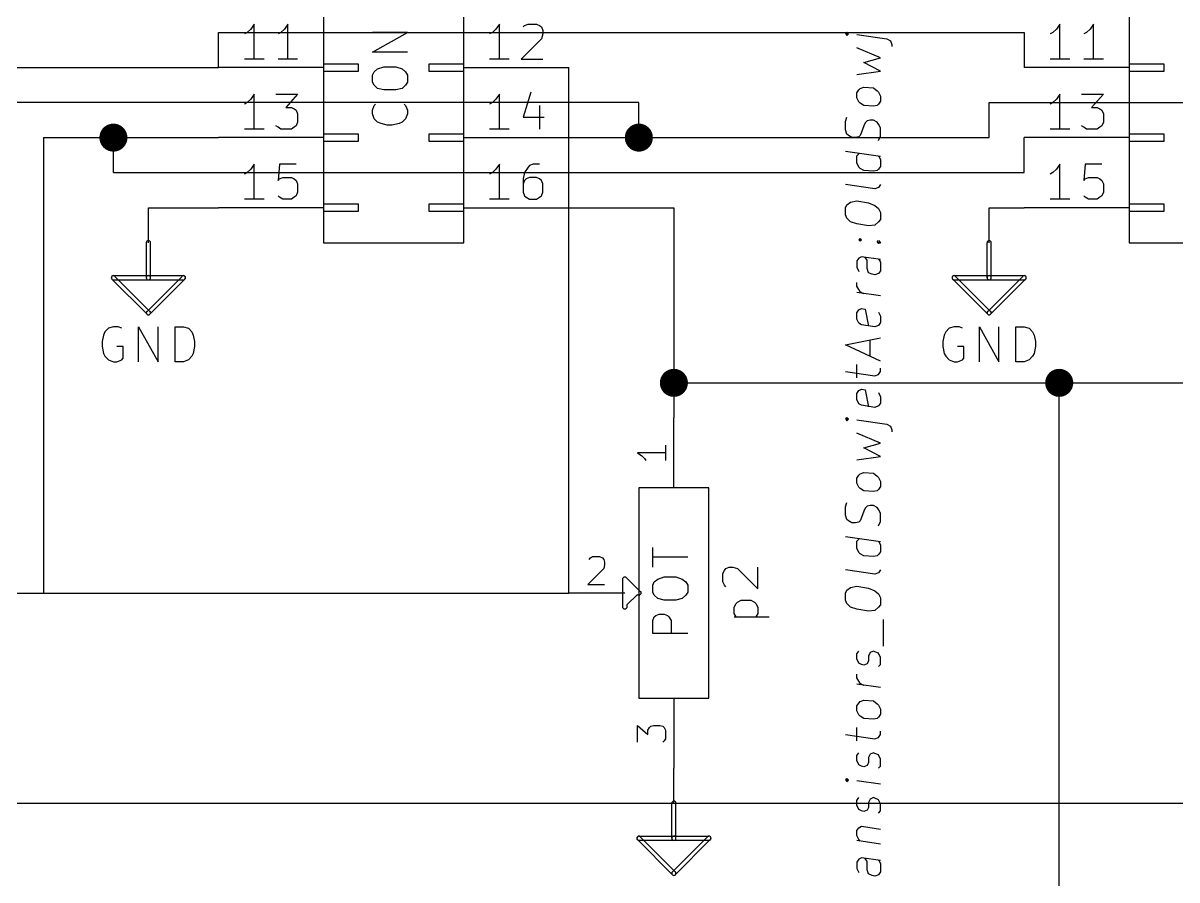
# Model space of a CAD drawing. Extents: x 10 to 287, y -200 to -10.
# Drawn here: x 206.28 to 248.11, y -158.99 to -127.93 of the extents above; entities that cross this region are included whole.
import ezdxf

# ---------------------------------------------------------------- set-up
doc = ezdxf.new("R2010")
doc.units = 0
doc.header["$MEASUREMENT"] = 0

msp = doc.modelspace()

# ---------------------------------------------------------------- linework, layer by layer
at = {"layer": 'Cyan 2'}
for p, q in [((218.948, -128.981), (220.218, -128.27)), ((220.218, -128.27), (218.948, -128.27)), ((220.218, -128.981), (218.948, -128.981)), ((218.999, -129.692), (219.126, -129.591)), ((219.126, -129.591), (219.354, -129.515)), ((219.354, -129.515), (219.786, -129.515)), ((219.786, -129.515), (220.015, -129.591)), ((220.015, -129.591), (220.142, -129.692)), ((218.948, -129.819), (218.999, -129.692)), ((218.948, -130.073), (218.948, -129.819)), ((218.999, -130.175), (218.948, -130.073)), ((220.142, -129.692), (220.218, -129.819)), ((220.218, -130.073), (220.142, -130.175)), ((220.218, -129.819), (220.218, -130.073)), ((219.126, -130.302), (218.999, -130.175)), ((219.354, -130.353), (219.126, -130.302)), ((219.786, -130.353), (219.354, -130.353)), ((220.015, -130.302), (219.786, -130.353)), ((220.142, -130.175), (220.015, -130.302)), ((218.948, -131.089), (218.999, -130.912)), ((218.999, -130.912), (219.05, -130.861)), ((220.091, -130.861), (220.142, -130.912)), ((220.142, -130.912), (220.218, -131.089)), ((218.948, -131.216), (218.948, -131.089)), ((218.999, -131.394), (218.948, -131.216)), ((220.218, -131.216), (220.142, -131.394)), ((220.218, -131.089), (220.218, -131.216)), ((219.126, -131.521), (218.999, -131.394)), ((219.253, -131.572), (219.126, -131.521)), ((219.481, -131.623), (219.253, -131.572)), ((219.659, -131.623), (219.481, -131.623)), ((219.913, -131.572), (219.659, -131.623)), ((220.015, -131.521), (219.913, -131.572)), ((220.142, -131.394), (220.015, -131.521)), ((209.194, -139.243), (209.144, -139.471)), ((209.245, -139.116), (209.194, -139.243)), ((209.372, -138.989), (209.245, -139.116)), ((209.55, -138.938), (209.372, -138.989)), ((209.728, -138.938), (209.55, -138.938)), ((209.855, -138.989), (209.728, -138.938)), ((210.464, -140.208), (210.464, -138.938)), ((210.464, -138.938), (211.176, -140.208)), ((211.176, -140.208), (211.176, -138.938)), ((211.785, -140.208), (211.785, -138.938)), ((211.785, -138.938), (212.09, -138.938)), ((212.09, -138.938), (212.268, -138.989)), ((212.268, -138.989), (212.395, -139.116)), ((212.395, -139.116), (212.446, -139.243)), ((212.446, -139.243), (212.496, -139.471)), ((239.674, -139.243), (239.624, -139.471)), ((239.725, -139.116), (239.674, -139.243)), ((239.852, -138.989), (239.725, -139.116)), ((240.03, -138.938), (239.852, -138.989)), ((240.208, -138.938), (240.03, -138.938)), ((240.335, -138.989), (240.208, -138.938)), ((240.944, -140.208), (240.944, -138.938)), ((240.944, -138.938), (241.656, -140.208)), ((241.656, -140.208), (241.656, -138.938)), ((242.265, -140.208), (242.265, -138.938)), ((242.265, -138.938), (242.57, -138.938)), ((242.57, -138.938), (242.748, -138.989)), ((242.748, -138.989), (242.875, -139.116)), ((242.875, -139.116), (242.926, -139.243)), ((242.926, -139.243), (242.976, -139.471)), ((209.144, -139.471), (209.144, -139.649)), ((209.144, -139.649), (209.194, -139.903)), ((209.906, -139.649), (209.677, -139.649)), ((209.906, -140.081), (209.906, -139.649)), ((212.496, -139.649), (212.446, -139.903)), ((212.496, -139.471), (212.496, -139.649)), ((239.624, -139.471), (239.624, -139.649)), ((239.624, -139.649), (239.674, -139.903)), ((240.386, -139.649), (240.157, -139.649)), ((240.386, -140.081), (240.386, -139.649)), ((242.976, -139.649), (242.926, -139.903)), ((242.976, -139.471), (242.976, -139.649)), ((209.194, -139.903), (209.245, -140.005)), ((209.245, -140.005), (209.372, -140.132)), ((209.372, -140.132), (209.55, -140.208)), ((209.677, -140.208), (209.855, -140.132)), ((209.855, -140.132), (209.906, -140.081)), ((212.268, -140.132), (212.09, -140.208)), ((212.395, -140.005), (212.268, -140.132)), ((212.446, -139.903), (212.395, -140.005)), ((239.674, -139.903), (239.725, -140.005)), ((239.725, -140.005), (239.852, -140.132)), ((239.852, -140.132), (240.03, -140.208)), ((240.157, -140.208), (240.335, -140.132)), ((240.335, -140.132), (240.386, -140.081)), ((242.748, -140.132), (242.57, -140.208)), ((242.875, -140.005), (242.748, -140.132)), ((242.926, -139.903), (242.875, -140.005)), ((209.55, -140.208), (209.677, -140.208)), ((212.09, -140.208), (211.785, -140.208)), ((240.03, -140.208), (240.157, -140.208)), ((242.57, -140.208), (242.265, -140.208)), ((229.108, -147.65), (229.108, -146.939)), ((230.378, -147.295), (229.108, -147.295)), ((231.75, -147.701), (231.877, -147.65)), ((231.877, -147.65), (232.004, -147.65)), ((232.004, -147.65), (232.181, -147.701)), ((232.918, -148.438), (232.918, -147.65)), ((229.159, -148.184), (229.286, -148.082)), ((229.286, -148.082), (229.514, -148.006)), ((229.514, -148.006), (229.946, -148.006)), ((229.946, -148.006), (230.175, -148.082)), ((230.175, -148.082), (230.302, -148.184)), ((231.648, -147.879), (231.699, -147.777)), ((231.648, -148.184), (231.648, -147.879)), ((231.699, -147.777), (231.75, -147.701)), ((232.181, -147.701), (232.918, -148.438)), ((229.108, -148.311), (229.159, -148.184)), ((229.108, -148.565), (229.108, -148.311)), ((230.302, -148.184), (230.378, -148.311)), ((230.378, -148.311), (230.378, -148.565)), ((231.699, -148.311), (231.648, -148.184)), ((231.75, -148.361), (231.699, -148.311)), ((229.159, -148.666), (229.108, -148.565)), ((229.286, -148.793), (229.159, -148.666)), ((229.514, -148.844), (229.286, -148.793)), ((229.946, -148.844), (229.514, -148.844)), ((230.175, -148.793), (229.946, -148.844)), ((230.302, -148.666), (230.175, -148.793)), ((230.378, -148.565), (230.302, -148.666)), ((232.131, -148.971), (232.181, -148.92)), ((232.181, -148.92), (232.308, -148.844)), ((232.308, -148.844), (232.664, -148.844)), ((232.664, -148.844), (232.791, -148.92)), ((232.791, -148.92), (232.842, -148.971)), ((232.054, -149.098), (232.131, -148.971)), ((232.054, -149.327), (232.054, -149.098)), ((232.131, -149.454), (232.054, -149.327)), ((232.842, -148.971), (232.918, -149.098)), ((232.918, -149.327), (232.842, -149.454)), ((232.918, -149.098), (232.918, -149.327)), ((229.108, -149.581), (229.159, -149.454)), ((229.108, -150.063), (229.108, -149.581)), ((229.159, -149.454), (229.21, -149.403)), ((229.21, -149.403), (229.337, -149.352)), ((229.337, -149.352), (229.514, -149.352)), ((229.514, -149.352), (229.641, -149.403)), ((229.641, -149.403), (229.692, -149.454)), ((229.692, -149.454), (229.768, -149.581)), ((229.768, -149.581), (229.768, -150.063)), ((232.054, -149.454), (233.324, -149.454)), ((230.378, -150.063), (229.108, -150.063))]:
    msp.add_line(p, q, dxfattribs=at)
at = {"layer": 'Green 2'}
for p, q in [((213.36, -129.54), (213.36, -128.27)), ((213.36, -128.27), (242.57, -128.27)), ((242.57, -128.27), (242.57, -129.54)), ((198.12, -129.54), (213.36, -129.54)), ((226.06, -148.59), (226.06, -129.54)), ((228.6, -130.81), (203.2, -130.81)), ((228.6, -132.08), (228.6, -130.81)), ((241.3, -132.08), (241.3, -130.81)), ((241.3, -130.81), (255.27, -130.81)), ((207.01, -132.08), (213.36, -132.08)), ((207.01, -132.08), (207.01, -148.59)), ((209.55, -133.35), (209.55, -132.08)), ((226.06, -132.08), (241.3, -132.08)), ((242.57, -133.35), (242.57, -132.08)), ((209.55, -133.35), (242.57, -133.35)), ((210.82, -135.89), (210.82, -134.62)), ((210.82, -134.62), (213.36, -134.62)), ((226.06, -134.62), (229.87, -134.62)), ((229.87, -134.62), (229.87, -142.24)), ((241.3, -135.89), (241.3, -134.62)), ((241.3, -134.62), (242.57, -134.62)), ((229.87, -140.97), (256.54, -140.97)), ((243.84, -163.83), (243.84, -140.97)), ((133.35, -148.59), (226.06, -148.59)), ((229.87, -156.21), (229.87, -154.94)), ((130.81, -156.21), (261.62, -156.21))]:
    msp.add_line(p, q, dxfattribs=at)
at = {"layer": 'Green 2', "const_width": 0.508}
for points in [[(209.296, -132.08, 1), (209.804, -132.08, 1)], [(228.346, -132.08, 1), (228.854, -132.08, 1)], [(229.616, -140.97, 1), (230.124, -140.97, 1)], [(243.586, -140.97, 1), (244.094, -140.97, 1)]]:
    msp.add_lwpolyline(points, format="xyb", close=True, dxfattribs=at)
at = {"layer": 'Magenta 2'}
for p, q in [((236.144, -128.27), (236.093, -128.295)), ((236.093, -128.295), (236.144, -128.372)), ((236.093, -128.295), (236.195, -128.321)), ((236.195, -128.321), (236.144, -128.27)), ((236.144, -128.372), (236.195, -128.321)), ((236.499, -128.346), (237.592, -128.499)), ((237.363, -129.184), (236.499, -128.829)), ((237.592, -128.499), (237.719, -128.575)), ((237.719, -128.575), (237.769, -128.702)), ((237.769, -128.702), (237.769, -128.778)), ((236.753, -129.362), (237.363, -129.184)), ((236.499, -129.794), (237.363, -129.667)), ((237.363, -129.667), (236.753, -129.362)), ((236.499, -130.454), (236.576, -130.353)), ((236.499, -130.632), (236.499, -130.454)), ((236.576, -130.353), (236.626, -130.302)), ((236.626, -130.302), (236.753, -130.251)), ((236.753, -130.251), (237.109, -130.277)), ((237.109, -130.277), (237.236, -130.378)), ((237.236, -130.378), (237.287, -130.429)), ((237.287, -130.429), (237.363, -130.581)), ((236.576, -130.785), (236.499, -130.632)), ((236.626, -130.835), (236.576, -130.785)), ((236.753, -130.912), (236.626, -130.835)), ((237.109, -130.937), (236.753, -130.912)), ((237.236, -130.912), (237.109, -130.937)), ((237.287, -130.861), (237.236, -130.912)), ((237.363, -130.759), (237.287, -130.861)), ((237.363, -130.581), (237.363, -130.759)), ((236.093, -131.496), (236.144, -131.343)), ((236.093, -131.801), (236.093, -131.496)), ((236.753, -131.648), (236.677, -131.877)), ((236.804, -131.547), (236.753, -131.648)), ((236.88, -131.47), (236.804, -131.547)), ((236.982, -131.445), (236.88, -131.47)), ((237.109, -131.445), (236.982, -131.445)), ((237.236, -131.521), (237.109, -131.445)), ((237.287, -131.597), (237.236, -131.521)), ((237.363, -131.724), (237.287, -131.597)), ((237.363, -132.029), (237.363, -131.724)), ((236.144, -131.953), (236.093, -131.801)), ((236.195, -132.004), (236.144, -131.953)), ((236.322, -132.08), (236.195, -132.004)), ((236.449, -132.08), (236.322, -132.08)), ((236.576, -132.055), (236.449, -132.08)), ((236.626, -132.004), (236.576, -132.055)), ((236.677, -131.877), (236.626, -132.004)), ((237.287, -132.182), (237.363, -132.029)), ((237.363, -132.766), (236.093, -132.588)), ((236.499, -132.74), (236.576, -132.664)), ((236.499, -132.994), (236.499, -132.74)), ((236.576, -133.147), (236.499, -132.994)), ((237.287, -132.74), (237.363, -132.867)), ((237.363, -132.867), (237.363, -133.121)), ((236.626, -133.198), (236.576, -133.147)), ((236.753, -133.274), (236.626, -133.198)), ((237.109, -133.299), (236.753, -133.274)), ((237.236, -133.274), (237.109, -133.299)), ((237.287, -133.223), (237.236, -133.274)), ((237.363, -133.121), (237.287, -133.223)), ((237.16, -133.934), (236.093, -133.782)), ((237.363, -133.782), (237.287, -133.883)), ((237.287, -133.883), (237.16, -133.934)), ((236.093, -134.62), (236.144, -134.518)), ((236.093, -134.874), (236.093, -134.62)), ((236.144, -134.518), (236.271, -134.417)), ((236.271, -134.417), (236.499, -134.366)), ((236.499, -134.366), (236.931, -134.442)), ((236.931, -134.442), (237.16, -134.544)), ((237.16, -134.544), (237.287, -134.645)), ((237.287, -134.645), (237.363, -134.798)), ((236.144, -135.001), (236.093, -134.874)), ((236.271, -135.128), (236.144, -135.001)), ((237.363, -135.052), (237.287, -135.128)), ((237.363, -134.798), (237.363, -135.052)), ((236.499, -135.204), (236.271, -135.128)), ((236.931, -135.28), (236.499, -135.204)), ((237.16, -135.255), (236.931, -135.28)), ((237.287, -135.128), (237.16, -135.255)), ((236.576, -135.788), (236.626, -135.738)), ((236.626, -135.839), (236.576, -135.788)), ((236.576, -135.788), (236.677, -135.788)), ((236.626, -135.738), (236.677, -135.788)), ((236.677, -135.788), (236.626, -135.839)), ((237.236, -135.865), (237.287, -135.814)), ((237.287, -135.915), (237.236, -135.865)), ((237.236, -135.865), (237.363, -135.89)), ((237.287, -135.814), (237.363, -135.89)), ((237.363, -135.89), (237.287, -135.915)), ((236.576, -136.449), (236.499, -136.55)), ((236.499, -136.55), (236.499, -136.779)), ((236.499, -136.779), (236.576, -136.931)), ((236.677, -136.398), (236.576, -136.449)), ((237.363, -136.5), (236.677, -136.398)), ((236.88, -136.525), (236.804, -136.423)), ((236.88, -136.83), (236.88, -136.525)), ((237.287, -136.474), (237.363, -136.601)), ((237.363, -136.601), (237.363, -136.906)), ((236.931, -136.982), (236.88, -136.83)), ((237.058, -137.033), (236.931, -136.982)), ((237.16, -137.058), (237.058, -137.033)), ((237.287, -137.008), (237.16, -137.058)), ((237.363, -136.906), (237.287, -137.008)), ((236.499, -137.465), (236.499, -137.338)), ((236.576, -137.592), (236.499, -137.465)), ((236.626, -137.668), (236.576, -137.592)), ((237.363, -137.82), (236.499, -137.693)), ((236.753, -137.744), (236.626, -137.668)), ((236.499, -138.43), (236.576, -138.328)), ((236.499, -138.659), (236.499, -138.43)), ((236.576, -138.328), (236.677, -138.278)), ((236.677, -138.278), (236.804, -138.303)), ((236.804, -138.303), (236.931, -138.913)), ((237.287, -138.405), (237.363, -138.557)), ((236.576, -138.811), (236.499, -138.659)), ((236.677, -138.862), (236.576, -138.811)), ((237.16, -138.938), (236.677, -138.862)), ((237.363, -138.786), (237.287, -138.887)), ((237.363, -138.557), (237.363, -138.786)), ((237.287, -138.887), (237.16, -138.938)), ((236.093, -139.598), (237.363, -139.344)), ((237.363, -140.183), (236.093, -139.598)), ((236.982, -140.005), (236.982, -139.421)), ((236.499, -140.792), (236.499, -140.31)), ((237.363, -140.564), (237.363, -140.437)), ((236.093, -140.564), (237.16, -140.716)), ((237.16, -140.716), (237.287, -140.665)), ((237.287, -140.665), (237.363, -140.564)), ((236.499, -141.351), (236.576, -141.249)), ((236.499, -141.58), (236.499, -141.351)), ((236.576, -141.249), (236.677, -141.199)), ((236.677, -141.199), (236.804, -141.224)), ((236.804, -141.224), (236.931, -141.834)), ((237.287, -141.326), (237.363, -141.478)), ((236.576, -141.732), (236.499, -141.58)), ((236.677, -141.783), (236.576, -141.732)), ((237.16, -141.859), (236.677, -141.783)), ((237.287, -141.808), (237.16, -141.859)), ((237.363, -141.707), (237.287, -141.808)), ((237.363, -141.478), (237.363, -141.707)), ((236.144, -142.24), (236.093, -142.265)), ((236.093, -142.265), (236.144, -142.342)), ((236.093, -142.265), (236.195, -142.291)), ((236.195, -142.291), (236.144, -142.24)), ((236.144, -142.342), (236.195, -142.291)), ((236.499, -142.316), (237.592, -142.469)), ((237.592, -142.469), (237.719, -142.545)), ((237.719, -142.545), (237.769, -142.672)), ((237.363, -143.154), (236.499, -142.799)), ((237.769, -142.672), (237.769, -142.748)), ((236.753, -143.332), (237.363, -143.154)), ((237.363, -143.637), (236.753, -143.332)), ((236.499, -143.764), (237.363, -143.637)), ((236.576, -144.323), (236.626, -144.272)), ((236.626, -144.272), (236.753, -144.221)), ((236.753, -144.221), (237.109, -144.247)), ((237.109, -144.247), (237.236, -144.348)), ((236.499, -144.424), (236.576, -144.323)), ((236.499, -144.602), (236.499, -144.424)), ((236.576, -144.755), (236.499, -144.602)), ((237.236, -144.348), (237.287, -144.399)), ((237.287, -144.399), (237.363, -144.551)), ((237.363, -144.729), (237.287, -144.831)), ((237.363, -144.551), (237.363, -144.729)), ((236.626, -144.805), (236.576, -144.755)), ((236.753, -144.882), (236.626, -144.805)), ((237.109, -144.907), (236.753, -144.882)), ((237.236, -144.882), (237.109, -144.907)), ((237.287, -144.831), (237.236, -144.882)), ((236.093, -145.466), (236.144, -145.313)), ((236.093, -145.771), (236.093, -145.466)), ((236.804, -145.517), (236.753, -145.618)), ((236.88, -145.44), (236.804, -145.517)), ((236.982, -145.415), (236.88, -145.44)), ((237.109, -145.415), (236.982, -145.415)), ((237.236, -145.491), (237.109, -145.415)), ((237.287, -145.567), (237.236, -145.491)), ((237.363, -145.694), (237.287, -145.567)), ((236.144, -145.923), (236.093, -145.771)), ((236.195, -145.974), (236.144, -145.923)), ((236.322, -146.05), (236.195, -145.974)), ((236.626, -145.974), (236.576, -146.025)), ((236.677, -145.847), (236.626, -145.974)), ((236.753, -145.618), (236.677, -145.847)), ((237.363, -145.999), (237.363, -145.694)), ((236.449, -146.05), (236.322, -146.05)), ((236.576, -146.025), (236.449, -146.05)), ((237.287, -146.152), (237.363, -145.999)), ((237.363, -146.736), (236.093, -146.558)), ((236.499, -146.71), (236.576, -146.634)), ((236.499, -146.964), (236.499, -146.71)), ((237.287, -146.71), (237.363, -146.837)), ((236.576, -147.117), (236.499, -146.964)), ((236.626, -147.168), (236.576, -147.117)), ((236.753, -147.244), (236.626, -147.168)), ((237.109, -147.269), (236.753, -147.244)), ((237.236, -147.244), (237.109, -147.269)), ((237.287, -147.193), (237.236, -147.244)), ((237.363, -147.091), (237.287, -147.193)), ((237.363, -146.837), (237.363, -147.091)), ((237.16, -147.904), (236.093, -147.752)), ((237.287, -147.853), (237.16, -147.904)), ((237.363, -147.752), (237.287, -147.853)), ((236.093, -148.59), (236.144, -148.488)), ((236.144, -148.488), (236.271, -148.387)), ((236.271, -148.387), (236.499, -148.336)), ((236.499, -148.336), (236.931, -148.412)), ((236.931, -148.412), (237.16, -148.514)), ((236.093, -148.844), (236.093, -148.59)), ((236.144, -148.971), (236.093, -148.844)), ((237.16, -148.514), (237.287, -148.615)), ((237.287, -148.615), (237.363, -148.768)), ((237.363, -148.768), (237.363, -149.022)), ((236.271, -149.098), (236.144, -148.971)), ((236.499, -149.174), (236.271, -149.098)), ((236.931, -149.25), (236.499, -149.174)), ((237.16, -149.225), (236.931, -149.25)), ((237.287, -149.098), (237.16, -149.225)), ((237.363, -149.022), (237.287, -149.098)), ((237.465, -150.52), (237.465, -149.555)), ((236.499, -150.8), (236.576, -150.698)), ((236.499, -150.978), (236.499, -150.8)), ((236.576, -151.13), (236.499, -150.978)), ((236.982, -150.749), (236.931, -150.876)), ((236.931, -150.876), (236.931, -151.054)), ((237.109, -150.698), (236.982, -150.749)), ((237.16, -150.724), (237.109, -150.698)), ((237.287, -150.774), (237.16, -150.724)), ((237.363, -150.927), (237.287, -150.774)), ((237.363, -151.181), (237.363, -150.927)), ((236.677, -151.181), (236.576, -151.13)), ((236.753, -151.206), (236.677, -151.181)), ((236.88, -151.155), (236.753, -151.206)), ((236.931, -151.054), (236.88, -151.155)), ((237.287, -151.257), (237.363, -151.181)), ((236.499, -151.663), (236.499, -151.536)), ((236.576, -151.79), (236.499, -151.663)), ((236.626, -151.867), (236.576, -151.79)), ((237.363, -152.019), (236.499, -151.892)), ((236.753, -151.943), (236.626, -151.867)), ((236.499, -152.679), (236.576, -152.578)), ((236.499, -152.857), (236.499, -152.679)), ((236.576, -152.578), (236.626, -152.527)), ((236.626, -152.527), (236.753, -152.476)), ((236.753, -152.476), (237.109, -152.502)), ((237.109, -152.502), (237.236, -152.603)), ((237.236, -152.603), (237.287, -152.654)), ((237.287, -152.654), (237.363, -152.806)), ((236.576, -153.01), (236.499, -152.857)), ((236.626, -153.06), (236.576, -153.01)), ((236.753, -153.137), (236.626, -153.06)), ((237.287, -153.086), (237.236, -153.137)), ((237.363, -152.984), (237.287, -153.086)), ((237.363, -152.806), (237.363, -152.984)), ((236.499, -153.949), (236.499, -153.467)), ((237.109, -153.162), (236.753, -153.137)), ((237.236, -153.137), (237.109, -153.162)), ((236.093, -153.721), (237.16, -153.873)), ((237.16, -153.873), (237.287, -153.822)), ((237.287, -153.822), (237.363, -153.721)), ((237.363, -153.721), (237.363, -153.594)), ((236.499, -154.483), (236.576, -154.381)), ((236.499, -154.661), (236.499, -154.483)), ((236.576, -154.813), (236.499, -154.661)), ((236.931, -154.737), (236.88, -154.838)), ((236.982, -154.432), (236.931, -154.559)), ((236.931, -154.559), (236.931, -154.737)), ((237.109, -154.381), (236.982, -154.432)), ((237.16, -154.407), (237.109, -154.381)), ((237.287, -154.457), (237.16, -154.407)), ((237.363, -154.61), (237.287, -154.457)), ((237.363, -154.864), (237.363, -154.61)), ((236.677, -154.864), (236.576, -154.813)), ((236.753, -154.889), (236.677, -154.864)), ((236.88, -154.838), (236.753, -154.889)), ((237.287, -154.94), (237.363, -154.864)), ((236.144, -155.321), (236.093, -155.346)), ((236.093, -155.346), (236.144, -155.423)), ((236.093, -155.346), (236.195, -155.372)), ((236.195, -155.372), (236.144, -155.321)), ((236.144, -155.423), (236.195, -155.372)), ((237.363, -155.524), (236.499, -155.397)), ((236.499, -156.108), (236.576, -156.007)), ((237.109, -156.007), (236.982, -156.058)), ((237.16, -156.032), (237.109, -156.007)), ((236.499, -156.286), (236.499, -156.108)), ((236.576, -156.439), (236.499, -156.286)), ((236.677, -156.489), (236.576, -156.439)), ((236.931, -156.362), (236.88, -156.464)), ((236.982, -156.058), (236.931, -156.185)), ((236.931, -156.185), (236.931, -156.362)), ((237.287, -156.083), (237.16, -156.032)), ((237.363, -156.235), (237.287, -156.083)), ((237.363, -156.489), (237.363, -156.235)), ((236.753, -156.515), (236.677, -156.489)), ((236.88, -156.464), (236.753, -156.515)), ((237.287, -156.566), (237.363, -156.489)), ((236.499, -157.201), (236.576, -157.099)), ((236.499, -157.378), (236.499, -157.201)), ((236.576, -157.099), (236.677, -157.048)), ((236.677, -157.048), (237.363, -157.15)), ((236.576, -157.531), (236.499, -157.378)), ((236.499, -157.556), (237.363, -157.683)), ((236.626, -157.582), (236.576, -157.531)), ((236.576, -158.242), (236.499, -158.344)), ((236.499, -158.344), (236.499, -158.572)), ((236.677, -158.191), (236.576, -158.242)), ((237.363, -158.293), (236.677, -158.191)), ((236.88, -158.318), (236.804, -158.217)), ((236.88, -158.623), (236.88, -158.318)), ((237.287, -158.267), (237.363, -158.394)), ((237.363, -158.394), (237.363, -158.699)), ((236.499, -158.572), (236.576, -158.725)), ((236.931, -158.775), (236.88, -158.623)), ((237.058, -158.826), (236.931, -158.775)), ((237.16, -158.852), (237.058, -158.826)), ((237.287, -158.801), (237.16, -158.852)), ((237.363, -158.699), (237.287, -158.801))]:
    msp.add_line(p, q, dxfattribs=at)
at = {"layer": 'Red 2'}
for p, q in [((217.17, -115.57), (217.17, -135.89)), ((222.25, -135.89), (222.25, -115.57)), ((246.38, -115.57), (246.38, -135.89)), ((214.655, -127.965), (214.528, -128.143)), ((214.655, -129.235), (214.655, -127.965)), ((215.875, -127.965), (215.748, -128.143)), ((215.875, -129.235), (215.875, -127.965)), ((223.545, -127.965), (223.418, -128.143)), ((223.545, -129.235), (223.545, -127.965)), ((224.46, -128.016), (224.587, -127.965)), ((224.587, -127.965), (224.892, -127.965)), ((224.892, -127.965), (224.993, -128.016)), ((243.865, -127.965), (243.738, -128.143)), ((243.865, -129.235), (243.865, -127.965)), ((245.085, -127.965), (244.958, -128.143)), ((245.085, -129.235), (245.085, -127.965)), ((214.401, -128.27), (214.3, -128.321)), ((214.528, -128.143), (214.401, -128.27)), ((215.621, -128.27), (215.519, -128.321)), ((215.748, -128.143), (215.621, -128.27)), ((223.291, -128.27), (223.19, -128.321)), ((223.418, -128.143), (223.291, -128.27)), ((224.409, -128.067), (224.46, -128.016)), ((224.993, -128.016), (225.069, -128.067)), ((225.069, -128.067), (225.12, -128.194)), ((225.12, -128.321), (225.069, -128.499)), ((225.12, -128.194), (225.12, -128.321)), ((243.611, -128.27), (243.51, -128.321)), ((243.738, -128.143), (243.611, -128.27)), ((244.831, -128.27), (244.729, -128.321)), ((244.958, -128.143), (244.831, -128.27)), ((225.069, -128.499), (224.333, -129.235)), ((215.011, -129.235), (214.3, -129.235)), ((216.23, -129.235), (215.519, -129.235)), ((223.901, -129.235), (223.19, -129.235)), ((224.333, -129.235), (225.12, -129.235)), ((244.221, -129.235), (243.51, -129.235)), ((245.44, -129.235), (244.729, -129.235)), ((217.17, -129.54), (213.36, -129.54)), ((217.17, -129.413), (217.17, -129.667)), ((218.44, -129.413), (217.17, -129.413)), ((217.17, -129.667), (218.44, -129.667)), ((218.44, -129.667), (218.44, -129.413)), ((220.98, -129.413), (220.98, -129.667)), ((222.25, -129.413), (220.98, -129.413)), ((220.98, -129.667), (222.25, -129.667)), ((222.25, -129.667), (222.25, -129.413)), ((222.25, -129.54), (226.06, -129.54)), ((246.38, -129.54), (242.57, -129.54)), ((246.38, -129.413), (246.38, -129.667)), ((247.65, -129.413), (246.38, -129.413)), ((246.38, -129.667), (247.65, -129.667)), ((247.65, -129.667), (247.65, -129.413)), ((214.655, -130.505), (214.528, -130.683)), ((214.655, -131.775), (214.655, -130.505)), ((215.443, -130.505), (216.23, -130.505)), ((216.23, -130.505), (215.798, -130.988)), ((223.545, -130.505), (223.418, -130.683)), ((223.545, -131.775), (223.545, -130.505)), ((224.688, -130.429), (224.409, -131.343)), ((243.865, -130.505), (243.738, -130.683)), ((243.865, -131.775), (243.865, -130.505)), ((244.653, -130.505), (245.44, -130.505)), ((245.44, -130.505), (245.008, -130.988)), ((214.401, -130.81), (214.3, -130.861)), ((214.528, -130.683), (214.401, -130.81)), ((223.291, -130.81), (223.19, -130.861)), ((223.418, -130.683), (223.291, -130.81)), ((224.993, -130.912), (224.993, -131.775)), ((243.611, -130.81), (243.51, -130.861)), ((243.738, -130.683), (243.611, -130.81)), ((215.798, -130.988), (216.002, -130.988)), ((216.002, -130.988), (216.103, -131.039)), ((216.103, -131.039), (216.179, -131.089)), ((216.179, -131.089), (216.23, -131.216)), ((216.23, -131.216), (216.23, -131.521)), ((224.409, -131.343), (225.171, -131.343)), ((245.008, -130.988), (245.212, -130.988)), ((245.212, -130.988), (245.313, -131.039)), ((245.313, -131.039), (245.389, -131.089)), ((245.389, -131.089), (245.44, -131.216)), ((245.44, -131.216), (245.44, -131.521)), ((215.519, -131.699), (215.443, -131.648)), ((215.621, -131.775), (215.519, -131.699)), ((216.103, -131.699), (216.002, -131.775)), ((216.179, -131.648), (216.103, -131.699)), ((216.23, -131.521), (216.179, -131.648)), ((244.729, -131.699), (244.653, -131.648)), ((244.831, -131.775), (244.729, -131.699)), ((245.313, -131.699), (245.212, -131.775)), ((245.389, -131.648), (245.313, -131.699)), ((245.44, -131.521), (245.389, -131.648)), ((217.17, -132.08), (213.36, -132.08)), ((215.011, -131.775), (214.3, -131.775)), ((216.002, -131.775), (215.621, -131.775)), ((217.17, -131.953), (217.17, -132.207)), ((218.44, -131.953), (217.17, -131.953)), ((218.44, -132.207), (218.44, -131.953)), ((220.98, -131.953), (220.98, -132.207)), ((222.25, -131.953), (220.98, -131.953)), ((222.25, -132.207), (222.25, -131.953)), ((222.25, -132.08), (226.06, -132.08)), ((223.901, -131.775), (223.19, -131.775)), ((246.38, -132.08), (242.57, -132.08)), ((244.221, -131.775), (243.51, -131.775)), ((245.212, -131.775), (244.831, -131.775)), ((246.38, -131.953), (246.38, -132.207)), ((247.65, -131.953), (246.38, -131.953)), ((247.65, -132.207), (247.65, -131.953)), ((217.17, -132.207), (218.44, -132.207)), ((220.98, -132.207), (222.25, -132.207)), ((246.38, -132.207), (247.65, -132.207)), ((214.401, -133.35), (214.3, -133.401)), ((214.528, -133.223), (214.401, -133.35)), ((214.655, -133.045), (214.528, -133.223)), ((214.655, -134.315), (214.655, -133.045)), ((215.57, -133.045), (215.519, -133.629)), ((216.179, -133.045), (215.57, -133.045)), ((223.291, -133.35), (223.19, -133.401)), ((223.418, -133.223), (223.291, -133.35)), ((223.545, -133.045), (223.418, -133.223)), ((223.545, -134.315), (223.545, -133.045)), ((224.46, -133.35), (224.409, -133.579)), ((224.587, -133.147), (224.46, -133.35)), ((224.638, -133.096), (224.587, -133.147)), ((224.765, -133.045), (224.638, -133.096)), ((224.993, -133.045), (224.765, -133.045)), ((243.611, -133.35), (243.51, -133.401)), ((243.738, -133.223), (243.611, -133.35)), ((243.865, -133.045), (243.738, -133.223)), ((243.865, -134.315), (243.865, -133.045)), ((244.78, -133.045), (244.729, -133.629)), ((245.389, -133.045), (244.78, -133.045)), ((215.519, -133.629), (215.57, -133.579)), ((215.57, -133.579), (215.697, -133.528)), ((215.697, -133.528), (216.002, -133.528)), ((216.002, -133.528), (216.103, -133.579)), ((216.103, -133.579), (216.179, -133.629)), ((216.179, -133.629), (216.23, -133.756)), ((216.23, -133.756), (216.23, -134.061)), ((224.409, -133.579), (224.409, -134.061)), ((224.46, -133.629), (224.409, -133.756)), ((224.511, -133.579), (224.46, -133.629)), ((224.638, -133.528), (224.511, -133.579)), ((224.892, -133.528), (224.638, -133.528)), ((224.993, -133.579), (224.892, -133.528)), ((225.069, -133.629), (224.993, -133.579)), ((225.12, -133.756), (225.069, -133.629)), ((225.12, -134.061), (225.12, -133.756)), ((244.729, -133.629), (244.78, -133.579)), ((244.78, -133.579), (244.907, -133.528)), ((244.907, -133.528), (245.212, -133.528)), ((245.212, -133.528), (245.313, -133.579)), ((245.313, -133.579), (245.389, -133.629)), ((245.389, -133.629), (245.44, -133.756)), ((245.44, -133.756), (245.44, -134.061)), ((215.57, -134.239), (215.519, -134.188)), ((215.697, -134.315), (215.57, -134.239)), ((216.103, -134.239), (216.002, -134.315)), ((216.179, -134.188), (216.103, -134.239)), ((216.23, -134.061), (216.179, -134.188)), ((224.409, -134.061), (224.46, -134.188)), ((224.46, -134.188), (224.511, -134.239)), ((224.511, -134.239), (224.638, -134.315)), ((224.892, -134.315), (224.993, -134.239)), ((224.993, -134.239), (225.069, -134.188)), ((225.069, -134.188), (225.12, -134.061)), ((244.78, -134.239), (244.729, -134.188)), ((244.907, -134.315), (244.78, -134.239)), ((245.313, -134.239), (245.212, -134.315)), ((245.389, -134.188), (245.313, -134.239)), ((245.44, -134.061), (245.389, -134.188)), ((217.17, -134.62), (213.36, -134.62)), ((215.011, -134.315), (214.3, -134.315)), ((216.002, -134.315), (215.697, -134.315)), ((217.17, -134.493), (217.17, -134.747)), ((218.44, -134.493), (217.17, -134.493)), ((218.44, -134.747), (218.44, -134.493)), ((220.98, -134.493), (220.98, -134.747)), ((222.25, -134.493), (220.98, -134.493)), ((222.25, -134.747), (222.25, -134.493)), ((222.25, -134.62), (226.06, -134.62)), ((223.901, -134.315), (223.19, -134.315)), ((224.638, -134.315), (224.892, -134.315)), ((246.38, -134.62), (242.57, -134.62)), ((244.221, -134.315), (243.51, -134.315)), ((245.212, -134.315), (244.907, -134.315)), ((246.38, -134.493), (246.38, -134.747)), ((247.65, -134.493), (246.38, -134.493)), ((247.65, -134.747), (247.65, -134.493)), ((217.17, -134.747), (218.44, -134.747)), ((220.98, -134.747), (222.25, -134.747)), ((246.38, -134.747), (247.65, -134.747)), ((210.744, -137.16), (210.744, -135.89)), ((210.896, -137.16), (210.896, -135.89)), ((217.17, -135.89), (222.25, -135.89)), ((241.224, -137.16), (241.224, -135.89)), ((241.376, -137.16), (241.376, -135.89)), ((246.38, -135.89), (251.46, -135.89)), ((209.55, -137.084), (210.82, -137.084)), ((210.871, -138.379), (209.601, -137.109)), ((212.039, -137.109), (210.769, -138.379)), ((210.82, -137.084), (212.09, -137.084)), ((240.03, -137.084), (241.3, -137.084)), ((241.351, -138.379), (240.081, -137.109)), ((242.519, -137.109), (241.249, -138.379)), ((241.3, -137.084), (242.57, -137.084)), ((210.769, -138.481), (209.499, -137.211)), ((209.55, -137.236), (210.82, -137.236)), ((210.82, -137.236), (212.09, -137.236)), ((212.141, -137.211), (210.871, -138.481)), ((241.249, -138.481), (239.979, -137.211)), ((240.03, -137.236), (241.3, -137.236)), ((241.3, -137.236), (242.57, -137.236)), ((242.621, -137.211), (241.351, -138.481)), ((229.87, -144.78), (229.87, -142.24)), ((229.565, -143.231), (229.565, -143.789)), ((229.565, -143.51), (228.549, -143.51)), ((228.549, -143.51), (228.702, -143.612)), ((228.702, -143.612), (228.803, -143.713)), ((228.803, -143.713), (228.854, -143.789)), ((228.6, -144.78), (228.6, -152.4)), ((231.14, -144.78), (228.6, -144.78)), ((231.14, -152.4), (231.14, -144.78)), ((226.797, -147.371), (226.847, -147.32)), ((226.847, -147.32), (226.924, -147.269)), ((226.924, -147.269), (227.178, -147.269)), ((227.178, -147.269), (227.279, -147.32)), ((227.279, -147.32), (227.33, -147.371)), ((227.33, -147.371), (227.355, -147.472)), ((227.355, -147.574), (227.33, -147.701)), ((227.355, -147.472), (227.355, -147.574)), ((227.33, -147.701), (226.746, -148.285)), ((228.016, -148.057), (228.067, -148.006)), ((228.016, -149.123), (228.016, -148.057)), ((228.067, -148.006), (228.117, -148.006)), ((228.117, -148.006), (228.651, -148.539)), ((226.746, -148.285), (227.355, -148.285)), ((228.092, -148.59), (226.06, -148.59)), ((228.549, -148.641), (228.168, -149.022)), ((228.549, -148.666), (228.549, -148.641)), ((228.625, -148.666), (228.549, -148.666)), ((228.676, -148.615), (228.625, -148.666)), ((228.651, -148.539), (228.676, -148.539)), ((228.676, -148.539), (228.676, -148.615)), ((228.067, -149.174), (228.016, -149.123)), ((228.117, -149.174), (228.067, -149.174)), ((228.168, -149.123), (228.117, -149.174)), ((228.168, -149.022), (228.168, -149.123)), ((228.6, -152.4), (231.14, -152.4)), ((229.87, -152.4), (229.87, -154.94)), ((228.549, -154), (228.549, -153.391)), ((228.549, -153.391), (228.93, -153.721)), ((228.93, -153.568), (228.981, -153.467)), ((228.981, -153.467), (229.032, -153.416)), ((229.032, -153.416), (229.133, -153.391)), ((229.133, -153.391), (229.362, -153.391)), ((229.362, -153.391), (229.464, -153.416)), ((229.464, -153.416), (229.514, -153.467)), ((229.514, -153.467), (229.565, -153.568)), ((228.93, -153.721), (228.93, -153.568)), ((229.565, -153.873), (229.514, -153.949)), ((229.565, -153.568), (229.565, -153.873)), ((229.514, -153.949), (229.464, -154)), ((229.794, -157.48), (229.794, -156.21)), ((229.946, -157.48), (229.946, -156.21)), ((229.819, -158.801), (228.549, -157.531)), ((228.6, -157.404), (229.87, -157.404)), ((228.6, -157.556), (229.87, -157.556)), ((229.921, -158.699), (228.651, -157.429)), ((231.089, -157.429), (229.819, -158.699)), ((229.87, -157.404), (231.14, -157.404)), ((229.87, -157.556), (231.14, -157.556)), ((231.191, -157.531), (229.921, -158.801))]:
    msp.add_line(p, q, dxfattribs=at)
for centre, start, end in [((210.82, -135.89), 360, 540), ((241.3, -135.89), 360, 540), ((209.55, -137.16), 405, 585), ((209.55, -137.16), 90, 270), ((210.82, -137.16), 90, 270), ((210.82, -137.16), 180, 360), ((210.82, -137.16), 270, 450), ((212.09, -137.16), 315, 495), ((212.09, -137.16), 270, 450), ((240.03, -137.16), 405, 585), ((240.03, -137.16), 90, 270), ((241.3, -137.16), 90, 270), ((241.3, -137.16), 180, 360), ((241.3, -137.16), 270, 450), ((242.57, -137.16), 315, 495), ((242.57, -137.16), 270, 450), ((210.82, -138.43), 495, 675), ((210.82, -138.43), 225, 405), ((241.3, -138.43), 495, 675), ((241.3, -138.43), 225, 405), ((229.87, -156.21), 360, 540), ((228.6, -157.48), 405, 585), ((228.6, -157.48), 90, 270), ((229.87, -157.48), 90, 270), ((229.87, -157.48), 180, 360), ((229.87, -157.48), 270, 450), ((231.14, -157.48), 315, 495), ((231.14, -157.48), 270, 450), ((229.87, -158.75), 495, 675), ((229.87, -158.75), 225, 405)]:
    msp.add_arc(centre, 0.0762, start, end, dxfattribs=at)

doc.saveas('drawing.dxf')
